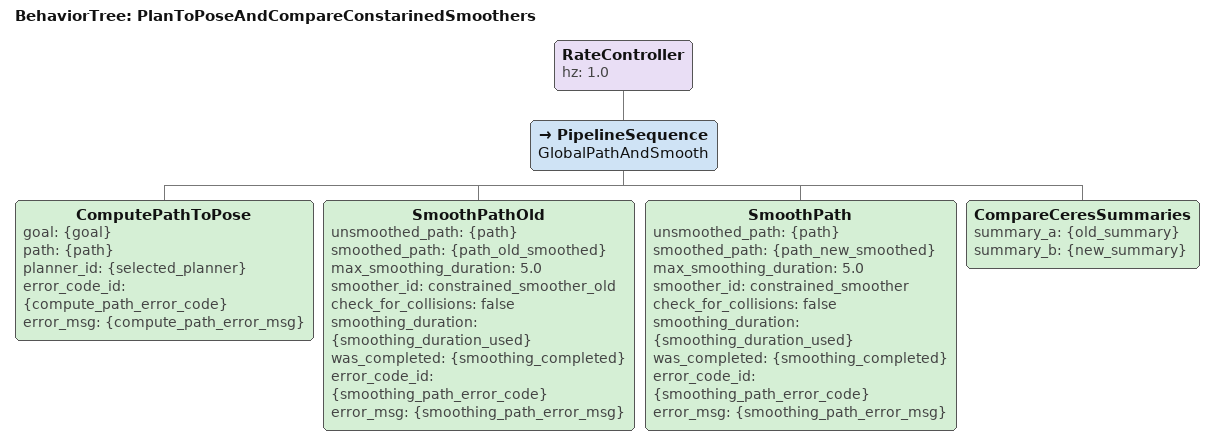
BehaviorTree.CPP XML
<root BTCPP_format="4" main_tree_to_execute="NavigateToPoseWReplanningAndRecovery">
  <BehaviorTree ID="PlanToPoseAndCompareConstarinedSmoothers">
      <RateController hz="1.0">
        <PipelineSequence name="GlobalPathAndSmooth">
          <ComputePathToPose goal="{goal}" path="{path}" planner_id="{selected_planner}" error_code_id="{compute_path_error_code}" error_msg="{compute_path_error_msg}"/>
          <SmoothPathOld unsmoothed_path="{path}" smoothed_path="{path_old_smoothed}" max_smoothing_duration="5.0" smoother_id="constrained_smoother_old"
            check_for_collisions="false" smoothing_duration="{smoothing_duration_used}" was_completed="{smoothing_completed}"
            error_code_id="{smoothing_path_error_code}" error_msg="{smoothing_path_error_msg}"/>
          <SmoothPath unsmoothed_path="{path}" smoothed_path="{path_new_smoothed}" max_smoothing_duration="5.0" smoother_id="constrained_smoother"
            check_for_collisions="false" smoothing_duration="{smoothing_duration_used}" was_completed="{smoothing_completed}"
            error_code_id="{smoothing_path_error_code}" error_msg="{smoothing_path_error_msg}"/>
          <CompareCeresSummaries summary_a="{old_summary}" summary_b="{new_summary}"/>
        </PipelineSequence>
      </RateController>
  </BehaviorTree>
</root>
